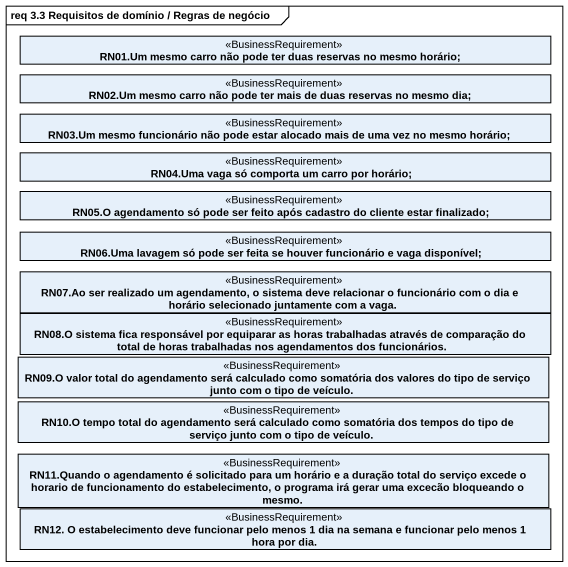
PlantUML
@startuml
mainframe req 3.3 Requisitos de domínio / Regras de negócio
hide circle
hide empty members
class "RN01.Um mesmo carro não pode ter duas reservas no mesmo horário;" as RN01_Um_mesmo_carro_não <<BusinessRequirement>>
class "RN02.Um mesmo carro não pode ter mais de duas reservas no mesmo dia;" as RN02_Um_mesmo_carro_não <<BusinessRequirement>>
class "RN03.Um mesmo funcionário não pode estar alocado mais de uma vez no mesmo horário;" as RN03_Um_mesmo_funcionário <<BusinessRequirement>>
class "RN04.Uma vaga só comporta um carro por horário;" as RN04_Uma_vaga_só_comporta <<BusinessRequirement>>
class "RN05.O agendamento só pode ser feito após cadastro do cliente estar finalizado;" as RN05_O_agendamento_só_pode <<BusinessRequirement>>
class "RN06.Uma lavagem só pode ser feita se houver funcionário e vaga disponível;" as RN06_Uma_lavagem_só_pode <<BusinessRequirement>>
class "RN07.Ao ser realizado um agendamento, o sistema deve relacionar o funcionário com o dia e horário selecionado juntamente com a vaga." as RN07_Ao_ser_realizado_um <<BusinessRequirement>>
class "RN08.O sistema fica responsável por equiparar as horas trabalhadas através de comparação do total de horas trabalhadas nos agendamentos dos funcionários." as RN08_O_sistema_fica <<BusinessRequirement>>
class "RN09.O valor total do agendamento será calculado como somatória dos valores do tipo de serviço junto com o tipo de veículo." as RN09_O_valor_total_do <<BusinessRequirement>>
class "RN10.O tempo total do agendamento será calculado como somatória dos tempos do tipo de serviço junto com o tipo de veículo." as RN10_O_tempo_total_do <<BusinessRequirement>>
class "RN11.Quando o agendamento é solicitado para um horário e a duração total do serviço excede o horario de funcionamento do estabelecimento, o programa irá gerar uma excecão bloqueando o mesmo." as RN11_Quando_o_agendamento_é <<BusinessRequirement>>
class "RN12. O estabelecimento deve funcionar pelo menos 1 dia na semana e funcionar pelo menos 1 hora por dia." as RN12_O_estabelecimento_deve <<BusinessRequirement>>
@enduml
